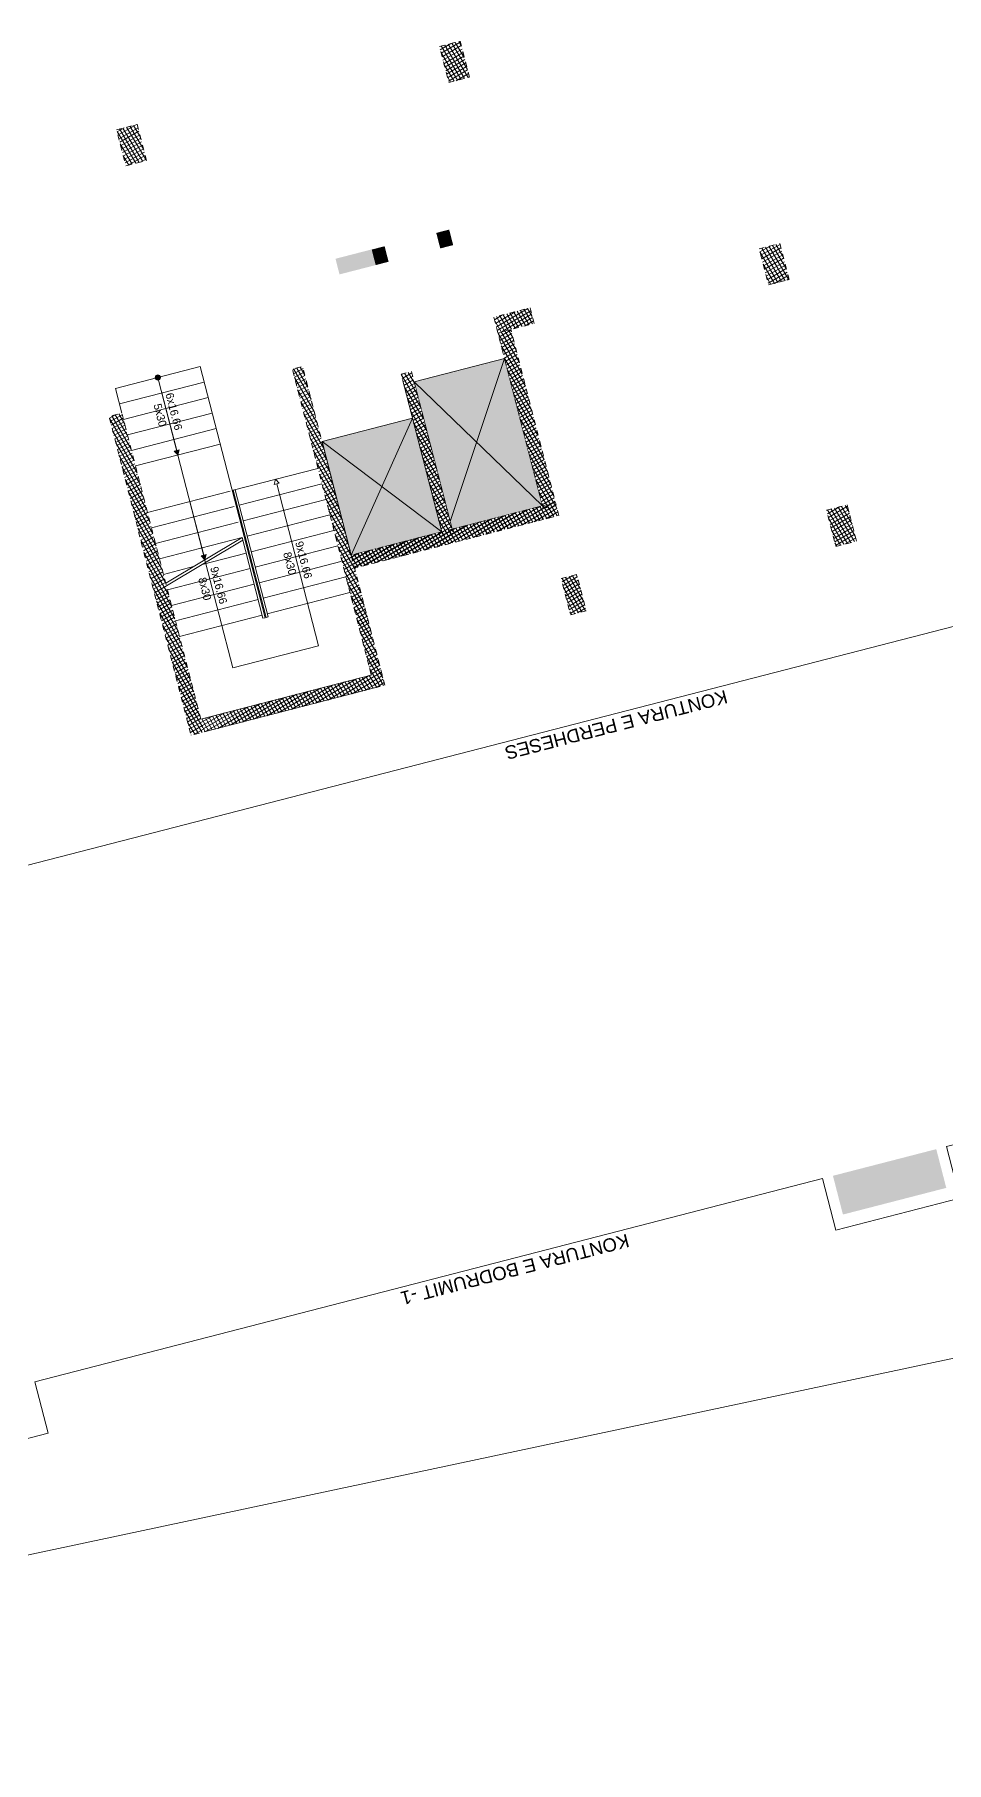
# Model space of a CAD drawing. Header units: metres. Extents: x 7515465 to 7515638, y 4752831 to 4752943.
# Drawn here: x 7515520.74 to 7515537.83, y 4752842.24 to 4752874.63 of the extents above; entities that cross this region are included whole.
import ezdxf

# ---------------------------------------------------------------- set-up
doc = ezdxf.new("R2010")
doc.units = ezdxf.units.M
doc.set_wipeout_variables(frame=1)
for name, pattern in [('Dashed Long', [529.166650772095, 317.4999952316285, -211.6666555404665]), ('Dashed Small', [141.11111111108, 70.55555555554, -70.55555555554]), ('Wipeout_Contour', [1000, 0, -1000])]:
    doc.linetypes.add(name, pattern=pattern)
for name, color, linetype, lineweight in [('0_Pen_No__10', 134, 'Continuous', 5), ('0_Pen_No__6', 5, 'Continuous', 5), ('0_Pen_No__7', 7, 'Continuous', 5), ('New_0_Pen_No__1', 7, 'Continuous', 5), ('New_2D Drafting - General_Pen_No__20', 1, 'Continuous', 5), ('New_Structural - Bearing_Pen_No__1', 7, 'Continuous', 5), ('New_Structural - Bearing_Pen_No__21', 7, 'Continuous', 5), ('New_Structural - Bearing_Pen_No__27', 7, 'Continuous', 5), ('New_Structural - Bearing_Pen_No__42', 8, 'Continuous', 5), ('New_Vija bodrumit_Pen_No__6', 5, 'Continuous', 5)]:
    doc.layers.add(name, color=color, linetype=linetype, lineweight=lineweight)
for name, color, linetype, lineweight, true_color in [('0_Pen_No__61', 7, 'Continuous', 5, 0x6a6a6a), ('0_Pen_No__82', 7, 'Continuous', 5, 0xaaaaaa), ('New_0_Pen_No__25', 7, 'Continuous', 5, 0x40a5ff), ('New_0_Pen_No__5', 7, 'Continuous', 5, 0x40a5ff), ('New_2D Drafting - General_Pen_No__58', 7, 'Continuous', 5, 0xdf0000), ('New_Drawing & Figure_Pen_No__82', 7, 'Continuous', 5, 0xaaaaaa), ('New_Structural - Bearing_Pen_No__180', 7, 'Continuous', 5, 0xd6cda7)]:
    doc.layers.add(name, color=color, linetype=linetype, lineweight=lineweight, true_color=true_color)
doc.layers.add('New_Structural - Bearing', color=7, linetype='Continuous')
doc.styles.add('GENERATED_STYLE_1', font='GOTHIC.TTF')
doc.styles.add('GENERATED_STYLE_3', font='arial.ttf')
doc.linetypes.add('Slash Double', pattern='A,0,[1,Perdhesa1.Shx,S=7.83950620227389,R=0,X=0,Y=0],-987.7777814865101,0', length=987.7777814865101)
pattern_1 = [(44.99999999999999, (-27108401.52130333, 59053074.94903519), (-45.96193909124158, 45.96193909124162), []), (135.0000000000002, (-27108401.52130333, 59053074.94903519), (45.96193909124145, 45.96193909124175), [])]

# ---------------------------------------------------------------- blocks, each defined once
blk = doc.blocks.new('Slab_3', base_point=(-175383.3593085408, 181590.5025359094))
at = {"layer": 'New_Structural - Bearing_Pen_No__1', "color": 7, "linetype": 'Continuous', "lineweight": 5, "flags": 128}
blk.add_lwpolyline([(-175383.3593085408, 181590.5025359094), (-193325.9730895013, 171674.3865763694), (-172147.0263479128, 133352.3597643673), (-167866.7152223065, 135717.9048283622), (-164744.4063095376, 130068.2751593441), (-169024.7174349353, 127702.7300954685), (-168879.6064338386, 127440.1604907215), (-150936.9926530905, 137356.2764501423)], close=True, dxfattribs=at)
blk = doc.blocks.new('Column_4', base_point=(-171788.3661625795, 149077.8781083971))
at = {"color": 254, "linetype": 'Wipeout_Contour', "lineweight": 0, "ltscale": 909818.1744844728}
blk.add_wipeout([(-171385.29428957403, 149072.1278743967), (-171578.77562545612, 149422.22068018463), (-172191.4380355887, 149083.62834239748), (-171997.9566997066, 148733.5355366021)], dxfattribs=at).dxf.layer = 'New_Structural - Bearing'
at = {"layer": 'New_Structural - Bearing_Pen_No__42', "linetype": 'Continuous', "lineweight": 5}
h = blk.add_hatch(dxfattribs=at)
h.set_pattern_fill('CONCRETE_BLOCK', color=8, style=0, pattern_type=2)
h.set_pattern_definition(pattern_1)
h.paths.add_polyline_path([(-171385.294289574, 149072.1278743967), (-171578.7756254561, 149422.2206801847), (-172191.4380355887, 149083.6283423975), (-171997.9566997066, 148733.5355366021)])
at = {"layer": 'New_Structural - Bearing_Pen_No__42', "color": 8, "linetype": 'Dashed Small', "lineweight": 5, "flags": 128}
blk.add_lwpolyline([(-171385.294289574, 149072.1278743967), (-171578.7756254561, 149422.2206801847), (-172191.4380355887, 149083.6283423975), (-171997.9566997066, 148733.5355366021)], close=True, dxfattribs=at)
blk = doc.blocks.new('Column_31', base_point=(-164117.4898003154, 151540.5752784461))
at = {"color": 254, "linetype": 'Wipeout_Contour', "lineweight": 0, "ltscale": 1116225.36669913}
blk.add_wipeout([(-161696.67009346184, 153021.27828090638), (-166878.0434623919, 150157.7545664832), (-166757.11775648218, 149938.9465937838), (-161356.93613823873, 152923.3960141167), (-161477.86184414846, 153142.2039868161)], dxfattribs=at).dxf.layer = 'New_Structural - Bearing'
at = {"layer": 'New_Structural - Bearing_Pen_No__42', "linetype": 'Continuous', "lineweight": 5}
h = blk.add_hatch(dxfattribs=at)
h.set_pattern_fill('CONCRETE_BLOCK', color=8, style=0, pattern_type=2)
h.set_pattern_definition(pattern_1)
h.paths.add_polyline_path([(-161696.6700934619, 153021.2782809064), (-166878.0434623919, 150157.7545664832), (-166757.1177564822, 149938.9465937838), (-161356.9361382388, 152923.3960141167), (-161477.8618441485, 153142.2039868161)])
at = {"layer": 'New_Structural - Bearing_Pen_No__42', "color": 8, "linetype": 'Dashed Small', "lineweight": 5, "flags": 128}
blk.add_lwpolyline([(-161696.6700934619, 153021.2782809064), (-166878.0434623919, 150157.7545664832), (-166757.1177564822, 149938.9465937838), (-161356.9361382388, 152923.3960141167), (-161477.8618441485, 153142.2039868161)], dxfattribs=at)
blk = doc.blocks.new('Column_32', base_point=(-167584.1079527065, 155880.2055911124))
at = {"color": 254, "linetype": 'Wipeout_Contour', "lineweight": 0, "ltscale": 915512.9042362247}
blk.add_wipeout([(-166179.12799630687, 156542.4225662053), (-166275.86866424605, 156717.4689691067), (-168989.0879091099, 155217.98861601207), (-168892.34724116698, 155042.9422131181)], dxfattribs=at).dxf.layer = 'New_Structural - Bearing'
at = {"layer": 'New_Structural - Bearing_Pen_No__42', "linetype": 'Continuous', "lineweight": 5}
h = blk.add_hatch(dxfattribs=at)
h.set_pattern_fill('CONCRETE_BLOCK', color=8, style=0, pattern_type=2)
h.set_pattern_definition(pattern_1)
h.paths.add_polyline_path([(-166179.1279963069, 156542.4225662053), (-166275.8686642461, 156717.4689691067), (-168989.0879091099, 155217.988616012), (-168892.347241167, 155042.9422131181)])
at = {"layer": 'New_Structural - Bearing_Pen_No__42', "color": 8, "linetype": 'Dashed Small', "lineweight": 5, "flags": 128}
blk.add_lwpolyline([(-166179.1279963069, 156542.4225662053), (-166275.8686642461, 156717.4689691067), (-168989.0879091099, 155217.988616012), (-168892.347241167, 155042.9422131181)], close=True, dxfattribs=at)
blk = doc.blocks.new('Column_33', base_point=(-168670.7080544718, 157536.2355076522))
at = {"color": 254, "linetype": 'Wipeout_Contour', "lineweight": 0, "ltscale": 923212.5489924811}
blk.add_wipeout([(-167122.35071240735, 158249.12718334052), (-167243.27654733506, 158467.93518696728), (-170219.0653965361, 156823.34383196387), (-170098.1395616084, 156604.5358283371)], dxfattribs=at).dxf.layer = 'New_Structural - Bearing'
at = {"layer": 'New_Structural - Bearing_Pen_No__42', "linetype": 'Continuous', "lineweight": 5}
h = blk.add_hatch(dxfattribs=at)
h.set_pattern_fill('CONCRETE_BLOCK', color=8, style=0, pattern_type=2)
h.set_pattern_definition(pattern_1)
h.paths.add_polyline_path([(-167122.3507124074, 158249.1271833405), (-167243.2765473351, 158467.9351869673), (-170219.0653965361, 156823.3438319638), (-170098.1395616084, 156604.5358283371)])
at = {"layer": 'New_Structural - Bearing_Pen_No__42', "color": 8, "linetype": 'Dashed Small', "lineweight": 5, "flags": 128}
blk.add_lwpolyline([(-167122.3507124074, 158249.1271833405), (-167243.2765473351, 158467.9351869673), (-170219.0653965361, 156823.3438319638), (-170098.1395616084, 156604.5358283371)], close=True, dxfattribs=at)
blk = doc.blocks.new('Column_34', base_point=(-166222.3183492161, 156775.6306481361))
at = {"color": 254, "linetype": 'Wipeout_Contour', "lineweight": 0, "ltscale": 913970.1028577602}
blk.add_wipeout([(-167068.2284433357, 158564.67679417133), (-167287.0364469513, 158443.75095924735), (-165376.4082550965, 154986.5845020935), (-165157.6002514809, 155107.51033701748)], dxfattribs=at).dxf.layer = 'New_Structural - Bearing'
at = {"layer": 'New_Structural - Bearing_Pen_No__42', "linetype": 'Continuous', "lineweight": 5}
h = blk.add_hatch(dxfattribs=at)
h.set_pattern_fill('CONCRETE_BLOCK', color=8, style=0, pattern_type=2)
h.set_pattern_definition(pattern_1)
h.paths.add_polyline_path([(-167068.2284433357, 158564.6767941713), (-167287.0364469513, 158443.7509592474), (-165376.4082550965, 154986.5845020935), (-165157.6002514809, 155107.5103370175)])
at = {"layer": 'New_Structural - Bearing_Pen_No__42', "color": 8, "linetype": 'Dashed Small', "lineweight": 5, "flags": 128}
blk.add_lwpolyline([(-167068.2284433357, 158564.6767941713), (-167287.0364469513, 158443.7509592474), (-165376.4082550965, 154986.5845020935), (-165157.6002514809, 155107.5103370175)], close=True, dxfattribs=at)
blk = doc.blocks.new('Column_37', base_point=(-171788.3661625795, 149077.8781083971))
at = {"layer": 'New_Structural - Bearing_Pen_No__42', "linetype": 'Continuous', "lineweight": 5}
h = blk.add_hatch(dxfattribs=at)
h.set_pattern_fill('CONCRETE_BLOCK', color=8, style=0, pattern_type=2)
h.set_pattern_definition(pattern_1)
h.paths.add_polyline_path([(-171385.294289574, 149072.1278743967), (-171578.7756254561, 149422.2206801847), (-172191.4380355887, 149083.6283423975), (-171997.9566997066, 148733.5355366021)])
at = {"layer": 'New_Structural - Bearing_Pen_No__42', "color": 8, "linetype": 'Dashed Small', "lineweight": 5, "flags": 128}
blk.add_lwpolyline([(-171385.294289574, 149072.1278743967), (-171578.7756254561, 149422.2206801847), (-172191.4380355887, 149083.6283423975), (-171997.9566997066, 148733.5355366021)], close=True, dxfattribs=at)
blk = doc.blocks.new('Column_64', base_point=(-164117.4898003154, 151540.5752784461))
at = {"layer": 'New_Structural - Bearing_Pen_No__42', "linetype": 'Continuous', "lineweight": 5}
h = blk.add_hatch(dxfattribs=at)
h.set_pattern_fill('CONCRETE_BLOCK', color=8, style=0, pattern_type=2)
h.set_pattern_definition(pattern_1)
h.paths.add_polyline_path([(-161696.6700934619, 153021.2782809064), (-166878.0434623919, 150157.7545664832), (-166757.1177564822, 149938.9465937838), (-161356.9361382388, 152923.3960141167), (-161477.8618441485, 153142.2039868161)])
at = {"layer": 'New_Structural - Bearing_Pen_No__42', "color": 8, "linetype": 'Dashed Small', "lineweight": 5, "flags": 128}
blk.add_lwpolyline([(-161696.6700934619, 153021.2782809064), (-166878.0434623919, 150157.7545664832), (-166757.1177564822, 149938.9465937838), (-161356.9361382388, 152923.3960141167), (-161477.8618441485, 153142.2039868161)], dxfattribs=at)
blk = doc.blocks.new('Column_65', base_point=(-167584.1079527065, 155880.2055911124))
at = {"layer": 'New_Structural - Bearing_Pen_No__42', "linetype": 'Continuous', "lineweight": 5}
h = blk.add_hatch(dxfattribs=at)
h.set_pattern_fill('CONCRETE_BLOCK', color=8, style=0, pattern_type=2)
h.set_pattern_definition(pattern_1)
h.paths.add_polyline_path([(-166179.1279963069, 156542.4225662053), (-166275.8686642461, 156717.4689691067), (-168989.0879091099, 155217.988616012), (-168892.347241167, 155042.9422131181)])
at = {"layer": 'New_Structural - Bearing_Pen_No__42', "color": 8, "linetype": 'Dashed Small', "lineweight": 5, "flags": 128}
blk.add_lwpolyline([(-166179.1279963069, 156542.4225662053), (-166275.8686642461, 156717.4689691067), (-168989.0879091099, 155217.988616012), (-168892.347241167, 155042.9422131181)], close=True, dxfattribs=at)
blk = doc.blocks.new('Column_66', base_point=(-168670.7080544718, 157536.2355076522))
at = {"layer": 'New_Structural - Bearing_Pen_No__42', "linetype": 'Continuous', "lineweight": 5}
h = blk.add_hatch(dxfattribs=at)
h.set_pattern_fill('CONCRETE_BLOCK', color=8, style=0, pattern_type=2)
h.set_pattern_definition(pattern_1)
h.paths.add_polyline_path([(-167122.3507124074, 158249.1271833405), (-167243.2765473351, 158467.9351869673), (-170219.0653965361, 156823.3438319638), (-170098.1395616084, 156604.5358283371)])
at = {"layer": 'New_Structural - Bearing_Pen_No__42', "color": 8, "linetype": 'Dashed Small', "lineweight": 5, "flags": 128}
blk.add_lwpolyline([(-167122.3507124074, 158249.1271833405), (-167243.2765473351, 158467.9351869673), (-170219.0653965361, 156823.3438319638), (-170098.1395616084, 156604.5358283371)], close=True, dxfattribs=at)
blk = doc.blocks.new('Column_67', base_point=(-166222.3183387965, 156775.6306539848))
at = {"layer": 'New_Structural - Bearing_Pen_No__42', "linetype": 'Continuous', "lineweight": 5}
h = blk.add_hatch(dxfattribs=at)
h.set_pattern_fill('CONCRETE_BLOCK', color=8, style=0, pattern_type=2)
h.set_pattern_definition(pattern_1)
h.paths.add_polyline_path([(-167068.2284329161, 158564.6768000275), (-167287.0364365317, 158443.7509650961), (-165376.4082446769, 154986.5845079422), (-165157.6002410613, 155107.5103428662)])
at = {"layer": 'New_Structural - Bearing_Pen_No__42', "color": 8, "linetype": 'Dashed Small', "lineweight": 5, "flags": 128}
blk.add_lwpolyline([(-167068.2284329161, 158564.6768000275), (-167287.0364365317, 158443.7509650961), (-165376.4082446769, 154986.5845079422), (-165157.6002410613, 155107.5103428662)], close=True, dxfattribs=at)
blk = doc.blocks.new('Wall_17', base_point=(-168719.6720018461, 155138.2260744572))
at = {"layer": 'New_Structural - Bearing', "linetype": 'Continuous', "lineweight": 0, "true_color": 0x000000}
blk.add_hatch(color=18, dxfattribs=at).paths.add_polyline_path([(-166222.8878645338, 156518.2383295521), (-168719.7339687124, 155138.3381848708), (-168719.6719985865, 155138.2260524482), (-166222.8274436668, 156518.1290025339)])
at = {"layer": 'New_Structural - Bearing_Pen_No__27', "color": 7, "linetype": 'Continuous', "lineweight": 5, "flags": 128}
for points in [[(-168719.6720018461, 155138.2260744572), (-166222.8274580315, 156518.129004173)], [(-168719.7339625321, 155138.3381882831), (-168719.6720018461, 155138.2260744572)]]:
    blk.add_lwpolyline(points, dxfattribs=at)
blk = doc.blocks.new('Wall_26', base_point=(-161477.8619531281, 153142.2040832415))
at = {"layer": 'New_Structural - Bearing', "linetype": 'Continuous', "lineweight": 0, "true_color": 0x000000}
h = blk.add_hatch(dxfattribs=at)
h.set_pattern_fill('CONCRETE_BLOCK', color=18, style=0, pattern_type=2)
h.set_pattern_definition(pattern_1)
h.paths.add_polyline_path([(-161477.8619531281, 153142.2040832415), (-163074.0860490911, 156030.4753155112), (-163292.8940530755, 155909.5494812429), (-161696.6699571125, 153021.2782489806)])
at = {"layer": 'New_Structural - Bearing_Pen_No__27', "color": 7, "linetype": 'Continuous', "lineweight": 5, "flags": 128}
for points in [[(-163292.8940530755, 155909.5494812429), (-161696.6699571125, 153021.2782489806)], [(-161477.8619531281, 153142.2040832415), (-163074.0860490911, 156030.4753155112)]]:
    blk.add_lwpolyline(points, dxfattribs=at)
blk = doc.blocks.new('Column_82', base_point=(-165822.5471488535, 154625.7737174481))
at = {"layer": 'New_Structural - Bearing_Pen_No__42', "linetype": 'Continuous', "lineweight": 5}
h = blk.add_hatch(dxfattribs=at)
h.set_pattern_fill('CONCRETE_BLOCK', color=8, style=0, pattern_type=2)
h.set_pattern_definition(pattern_1)
h.paths.add_polyline_path([(-168571.0083257593, 153221.0721012652), (-168474.2675769366, 153046.0257083476), (-163292.8941671327, 155909.5494190827), (-163074.0860263333, 156030.4752054513), (-163170.8267751597, 156205.5215983689)])
at = {"layer": 'New_Structural - Bearing_Pen_No__42', "color": 8, "linetype": 'Dashed Small', "lineweight": 5, "flags": 128}
blk.add_lwpolyline([(-163074.0860263333, 156030.4752054513), (-163170.8267751597, 156205.5215983689), (-168571.0083257593, 153221.0721012652), (-168474.2675769366, 153046.0257083476), (-163292.8941671327, 155909.5494190827)], dxfattribs=at)
blk = doc.blocks.new('Line_7', base_point=(-163578.9632361829, 154814.610894084))
at = {"layer": '0_Pen_No__82', "color": 253, "linetype": 'Continuous', "lineweight": 5, "true_color": 0xaaaaaa}
for p, q in [((-163578.9632361829, 154814.610894084), (-166321.4130474217, 153298.9760666639)), ((-166397.2103280835, 153257.086148411), (-166345.5982142761, 153342.7376674637)), ((-166397.2103280835, 153257.086148411), (-166297.2278805673, 153255.214465864)), ((-166345.5982142761, 153342.7376674637), (-166297.2278805673, 153255.214465864))]:
    blk.add_line(p, q, dxfattribs=at)
blk = doc.blocks.new('Line_8', base_point=(-167694.8196271546, 150643.3129936382))
at = {"linetype": 'Continuous', "lineweight": 0, "true_color": 0x000000}
blk.add_hatch(color=18, dxfattribs=at).paths.add_polyline_path([(-167744.8196271546, 150643.3129936382), (-167741.013603203, 150624.1788219586), (-167730.1749665402, 150607.9576542452), (-167713.9537988231, 150597.1190175787), (-167694.8196271509, 150593.3129936308), (-167675.685455475, 150597.1190175787), (-167659.4642877579, 150607.9576542452), (-167648.6256510951, 150624.1788219586), (-167644.8196271472, 150643.3129936382), (-167648.6256510951, 150662.4471653104), (-167659.4642877579, 150678.6683330312), (-167675.685455475, 150689.5069696903), (-167694.8196271509, 150693.3129936382), (-167713.9537988231, 150689.5069696903), (-167730.1749665402, 150678.6683330312), (-167741.013603203, 150662.4471653104)])
at = {"layer": '0_Pen_No__7', "color": 7, "linetype": 'Continuous', "lineweight": 5}
blk.add_line((-167651.0580263585, 150667.4981604889), (-164561.6552644633, 152374.879058674), dxfattribs=at)
blk.add_circle((-167694.8196271546, 150643.3129936382), 50.00000000000001, dxfattribs=at)
blk = doc.blocks.new('Line_9', base_point=(-167432.2500223778, 150788.4239947647))
at = {"linetype": 'Continuous', "lineweight": 0, "true_color": 0x000000}
blk.add_hatch(color=18, dxfattribs=at).paths.add_polyline_path([(-166381.9716032594, 151368.8679992184), (-166481.9540507719, 151370.7396817729), (-166433.5837170631, 151283.2164801732)])
at = {"layer": '0_Pen_No__7', "color": 7, "linetype": 'Continuous', "lineweight": 5}
for p, q in [((-167432.2500223778, 150788.4239947647), (-166457.7688839175, 151326.978080973)), ((-166433.5837170631, 151283.2164801732), (-166481.9540507719, 151370.7396817729)), ((-166381.9716032594, 151368.8679992184), (-166481.9540507719, 151370.7396817729)), ((-166381.9716032594, 151368.8679992184), (-166433.5837170631, 151283.2164801732))]:
    blk.add_line(p, q, dxfattribs=at)
blk = doc.blocks.new('Line_10', base_point=(-165594.2627889141, 151804.2010025978))
at = {"linetype": 'Continuous', "lineweight": 0, "true_color": 0x000000}
blk.add_hatch(color=18, dxfattribs=at).paths.add_polyline_path([(-164605.63541352, 152350.5731095374), (-164705.6178610362, 152352.4447920918), (-164657.2475273274, 152264.9215904921)])
at = {"layer": '0_Pen_No__7', "color": 7, "linetype": 'Continuous', "lineweight": 5}
for p, q in [((-165594.2627889141, 151804.2010025978), (-164681.4326941818, 152308.683191292)), ((-164657.2475273274, 152264.9215904921), (-164705.6178610362, 152352.4447920918)), ((-164605.63541352, 152350.5731095374), (-164705.6178610362, 152352.4447920918)), ((-164605.63541352, 152350.5731095374), (-164657.2475273274, 152264.9215904921))]:
    blk.add_line(p, q, dxfattribs=at)
blk = doc.blocks.new('Column_99', base_point=(-168206.259523619, 163745.6195323616))
at = {"color": 254, "linetype": 'Wipeout_Contour', "lineweight": 0, "ltscale": 938987.4497287682}
blk.add_wipeout([(-167803.18765061343, 163739.86929836124), (-167996.66898649553, 164089.9621041566), (-168609.3313966244, 163751.369766362), (-168415.8500607423, 163401.2769605741)], dxfattribs=at).dxf.layer = 'New_Structural - Bearing'
at = {"layer": 'New_Structural - Bearing_Pen_No__42', "linetype": 'Continuous', "lineweight": 5}
h = blk.add_hatch(dxfattribs=at)
h.set_pattern_fill('CONCRETE_BLOCK', color=8, style=0, pattern_type=2)
h.set_pattern_definition(pattern_1)
h.paths.add_polyline_path([(-167803.1876506135, 163739.8692983612), (-167996.6689864956, 164089.9621041566), (-168609.3313966244, 163751.369766362), (-168415.8500607423, 163401.2769605741)])
at = {"layer": 'New_Structural - Bearing_Pen_No__42', "color": 8, "linetype": 'Dashed Small', "lineweight": 5, "flags": 128}
blk.add_lwpolyline([(-167803.1876506135, 163739.8692983612), (-167996.6689864956, 164089.9621041566), (-168609.3313966244, 163751.369766362), (-168415.8500607423, 163401.2769605741)], close=True, dxfattribs=at)
blk = doc.blocks.new('Column_103', base_point=(-165698.1987905875, 159207.4349009916))
at = {"color": 254, "linetype": 'Wipeout_Contour', "lineweight": 0, "ltscale": 919156.2592358708}
blk.add_wipeout([(-165319.31208456683, 159245.446267724), (-165464.42308647934, 159508.01587206122), (-166077.0854966082, 159169.42353426662), (-165931.97449469942, 158906.8539299294)], dxfattribs=at).dxf.layer = 'New_Structural - Bearing'
at = {"layer": 'New_Structural - Bearing_Pen_No__42', "linetype": 'Continuous', "lineweight": 5}
h = blk.add_hatch(dxfattribs=at)
h.set_pattern_fill('CONCRETE_BLOCK', color=8, style=0, pattern_type=2)
h.set_pattern_definition(pattern_1)
h.paths.add_polyline_path([(-165319.3120845668, 159245.446267724), (-165464.4230864793, 159508.0158720613), (-166077.0854966082, 159169.4235342667), (-165931.9744946994, 158906.8539299294)])
at = {"layer": 'New_Structural - Bearing_Pen_No__42', "color": 8, "linetype": 'Dashed Small', "lineweight": 5, "flags": 128}
blk.add_lwpolyline([(-165319.3120845668, 159245.446267724), (-165464.4230864793, 159508.0158720613), (-166077.0854966082, 159169.4235342667), (-165931.9744946994, 158906.8539299294)], close=True, dxfattribs=at)
blk = doc.blocks.new('Column_105', base_point=(-172634.9421795867, 161298.075861007))
at = {"color": 254, "linetype": 'Wipeout_Contour', "lineweight": 0, "ltscale": 945050.3252941945}
blk.add_wipeout([(-172231.87030658123, 161292.32562700656), (-172425.35164246333, 161642.41843280193), (-173038.0140525959, 161303.82609500733), (-172844.53271671382, 160953.7332892194)], dxfattribs=at).dxf.layer = 'New_Structural - Bearing'
at = {"layer": 'New_Structural - Bearing_Pen_No__42', "linetype": 'Continuous', "lineweight": 5}
h = blk.add_hatch(dxfattribs=at)
h.set_pattern_fill('CONCRETE_BLOCK', color=8, style=0, pattern_type=2)
h.set_pattern_definition(pattern_1)
h.paths.add_polyline_path([(-172231.8703065813, 161292.3256270066), (-172425.3516424634, 161642.418432802), (-173038.0140525959, 161303.8260950074), (-172844.5327167138, 160953.7332892194)])
at = {"layer": 'New_Structural - Bearing_Pen_No__42', "color": 8, "linetype": 'Dashed Small', "lineweight": 5, "flags": 128}
blk.add_lwpolyline([(-172231.8703065813, 161292.3256270066), (-172425.3516424634, 161642.418432802), (-173038.0140525959, 161303.8260950074), (-172844.5327167138, 160953.7332892194)], close=True, dxfattribs=at)
blk = doc.blocks.new('Column_108', base_point=(-174811.5119045377, 154548.0779985711))
at = {"color": 254, "linetype": 'Wipeout_Contour', "lineweight": 0, "ltscale": 933331.9796716837}
blk.add_wipeout([(-174408.44003153223, 154542.3277645707), (-174601.92136741432, 154892.42057035863), (-175214.5837775432, 154553.82823256403), (-175021.1024416611, 154203.7354267761)], dxfattribs=at).dxf.layer = 'New_Structural - Bearing'
at = {"layer": 'New_Structural - Bearing_Pen_No__42', "linetype": 'Continuous', "lineweight": 5}
h = blk.add_hatch(dxfattribs=at)
h.set_pattern_fill('CONCRETE_BLOCK', color=8, style=0, pattern_type=2)
h.set_pattern_definition(pattern_1)
h.paths.add_polyline_path([(-174408.4400315322, 154542.3277645707), (-174601.9213674143, 154892.4205703586), (-175214.5837775432, 154553.828232564), (-175021.1024416611, 154203.7354267761)])
at = {"layer": 'New_Structural - Bearing_Pen_No__42', "color": 8, "linetype": 'Dashed Small', "lineweight": 5, "flags": 128}
blk.add_lwpolyline([(-174408.4400315322, 154542.3277645707), (-174601.9213674143, 154892.4205703586), (-175214.5837775432, 154553.828232564), (-175021.1024416611, 154203.7354267761)], close=True, dxfattribs=at)
blk = doc.blocks.new('Column_109', base_point=(-170398.7205330469, 156838.3115333021))
at = {"color": 254, "linetype": 'Wipeout_Contour', "lineweight": 0, "ltscale": 926360.7296616315}
blk.add_wipeout([(-170360.70916632193, 156459.4248272777), (-170098.139561981, 156604.53582919392), (-170436.7318997756, 157217.19823931906), (-170699.3015041128, 157072.08723741028)], dxfattribs=at).dxf.layer = 'New_Structural - Bearing'
at = {"layer": 'New_Structural - Bearing_Pen_No__42', "linetype": 'Continuous', "lineweight": 5}
h = blk.add_hatch(dxfattribs=at)
h.set_pattern_fill('CONCRETE_BLOCK', color=8, style=0, pattern_type=2)
h.set_pattern_definition(pattern_1)
h.paths.add_polyline_path([(-170360.7091663219, 156459.4248272777), (-170098.139561981, 156604.5358291939), (-170436.7318997756, 157217.198239319), (-170699.3015041128, 157072.0872374102)])
at = {"layer": 'New_Structural - Bearing_Pen_No__42', "color": 8, "linetype": 'Dashed Small', "lineweight": 5, "flags": 128}
blk.add_lwpolyline([(-170360.7091663219, 156459.4248272777), (-170098.139561981, 156604.5358291939), (-170436.7318997756, 157217.198239319), (-170699.3015041128, 157072.0872374102)], close=True, dxfattribs=at)
blk = doc.blocks.new('Column_116', base_point=(-168206.259523619, 163745.6195323616))
at = {"layer": 'New_Structural - Bearing_Pen_No__42', "linetype": 'Continuous', "lineweight": 5}
h = blk.add_hatch(dxfattribs=at)
h.set_pattern_fill('CONCRETE_BLOCK', color=8, style=0, pattern_type=2)
h.set_pattern_definition(pattern_1)
h.paths.add_polyline_path([(-167803.1876506135, 163739.8692983612), (-167996.6689864956, 164089.9621041566), (-168609.3313966244, 163751.369766362), (-168415.8500607423, 163401.2769605741)])
at = {"layer": 'New_Structural - Bearing_Pen_No__42', "color": 8, "linetype": 'Dashed Small', "lineweight": 5, "flags": 128}
blk.add_lwpolyline([(-167803.1876506135, 163739.8692983612), (-167996.6689864956, 164089.9621041566), (-168609.3313966244, 163751.369766362), (-168415.8500607423, 163401.2769605741)], close=True, dxfattribs=at)
blk = doc.blocks.new('Column_120', base_point=(-165698.1987905875, 159207.4349009916))
at = {"layer": 'New_Structural - Bearing_Pen_No__42', "linetype": 'Continuous', "lineweight": 5}
h = blk.add_hatch(dxfattribs=at)
h.set_pattern_fill('CONCRETE_BLOCK', color=8, style=0, pattern_type=2)
h.set_pattern_definition(pattern_1)
h.paths.add_polyline_path([(-165319.3120845668, 159245.446267724), (-165464.4230864793, 159508.0158720613), (-166077.0854966082, 159169.4235342667), (-165931.9744946994, 158906.8539299294)])
at = {"layer": 'New_Structural - Bearing_Pen_No__42', "color": 8, "linetype": 'Dashed Small', "lineweight": 5, "flags": 128}
blk.add_lwpolyline([(-165319.3120845668, 159245.446267724), (-165464.4230864793, 159508.0158720613), (-166077.0854966082, 159169.4235342667), (-165931.9744946994, 158906.8539299294)], close=True, dxfattribs=at)
blk = doc.blocks.new('Column_122', base_point=(-172634.9421795867, 161298.075861007))
at = {"layer": 'New_Structural - Bearing_Pen_No__42', "linetype": 'Continuous', "lineweight": 5}
h = blk.add_hatch(dxfattribs=at)
h.set_pattern_fill('CONCRETE_BLOCK', color=8, style=0, pattern_type=2)
h.set_pattern_definition(pattern_1)
h.paths.add_polyline_path([(-172231.8703065813, 161292.3256270066), (-172425.3516424634, 161642.418432802), (-173038.0140525959, 161303.8260950074), (-172844.5327167138, 160953.7332892194)])
at = {"layer": 'New_Structural - Bearing_Pen_No__42', "color": 8, "linetype": 'Dashed Small', "lineweight": 5, "flags": 128}
blk.add_lwpolyline([(-172231.8703065813, 161292.3256270066), (-172425.3516424634, 161642.418432802), (-173038.0140525959, 161303.8260950074), (-172844.5327167138, 160953.7332892194)], close=True, dxfattribs=at)
blk = doc.blocks.new('Column_125', base_point=(-174811.5119045377, 154548.0779985711))
at = {"layer": 'New_Structural - Bearing_Pen_No__42', "linetype": 'Continuous', "lineweight": 5}
h = blk.add_hatch(dxfattribs=at)
h.set_pattern_fill('CONCRETE_BLOCK', color=8, style=0, pattern_type=2)
h.set_pattern_definition(pattern_1)
h.paths.add_polyline_path([(-174408.4400315322, 154542.3277645707), (-174601.9213674143, 154892.4205703586), (-175214.5837775432, 154553.828232564), (-175021.1024416611, 154203.7354267761)])
at = {"layer": 'New_Structural - Bearing_Pen_No__42', "color": 8, "linetype": 'Dashed Small', "lineweight": 5, "flags": 128}
blk.add_lwpolyline([(-174408.4400315322, 154542.3277645707), (-174601.9213674143, 154892.4205703586), (-175214.5837775432, 154553.828232564), (-175021.1024416611, 154203.7354267761)], close=True, dxfattribs=at)
blk = doc.blocks.new('Column_126', base_point=(-170398.7205330469, 156838.3115333021))
at = {"layer": 'New_Structural - Bearing_Pen_No__42', "linetype": 'Continuous', "lineweight": 5}
h = blk.add_hatch(dxfattribs=at)
h.set_pattern_fill('CONCRETE_BLOCK', color=8, style=0, pattern_type=2)
h.set_pattern_definition(pattern_1)
h.paths.add_polyline_path([(-170360.7091663219, 156459.4248272777), (-170098.139561981, 156604.5358291939), (-170436.7318997756, 157217.198239319), (-170699.3015041128, 157072.0872374102)])
at = {"layer": 'New_Structural - Bearing_Pen_No__42', "color": 8, "linetype": 'Dashed Small', "lineweight": 5, "flags": 128}
blk.add_lwpolyline([(-170360.7091663219, 156459.4248272777), (-170098.139561981, 156604.5358291939), (-170436.7318997756, 157217.198239319), (-170699.3015041128, 157072.0872374102)], close=True, dxfattribs=at)

msp = doc.modelspace()

# ---------------------------------------------------------------- hatches: boundary and pattern name
at = {"layer": 'New_2D Drafting - General_Pen_No__20', "linetype": 'Continuous', "lineweight": 5}
for points in [[(7515528.51097138, 4752870.975266861), (7515528.585898724, 4752870.68477824), (7515528.343824875, 4752870.622338787), (7515528.268897531, 4752870.912827408)], [(7515527.058528282, 4752870.600630138), (7515527.133455626, 4752870.310141519), (7515527.375529476, 4752870.372580972), (7515527.300602132, 4752870.663069593)], [(7515527.058528282, 4752870.600630138), (7515526.380721502, 4752870.425799668), (7515526.455648846, 4752870.135311048), (7515527.133455626, 4752870.310141519)], [(7515535.703651859, 4752853.239887029), (7515537.640242658, 4752853.739402659), (7515537.827561019, 4752853.013181109), (7515535.890970221, 4752852.513665481)]]:
    msp.add_hatch(color=1, dxfattribs=at).paths.add_polyline_path(points)
at = {"layer": 'New_2D Drafting - General_Pen_No__58', "linetype": 'Continuous', "lineweight": 5, "true_color": 0xdf0000}
msp.add_hatch(color=12, dxfattribs=at).paths.add_polyline_path([(7515527.057832563, 4752870.603327399), (7515527.132759907, 4752870.31283878), (7515526.454953128, 4752870.13800831), (7515526.380025784, 4752870.428496929)])
at = {"layer": 'New_Structural - Bearing_Pen_No__180', "linetype": 'Continuous', "lineweight": 0, "true_color": 0x4a473a}
for points in [[(7515527.853336355, 4752868.120575596), (7515528.565146606, 4752865.360931883), (7515530.259665972, 4752865.798008688), (7515529.54785572, 4752868.557652401)], [(7515527.822025428, 4752867.44123151), (7515528.37148764, 4752865.31098035), (7515526.676972644, 4752864.8739089), (7515526.127510431, 4752867.004160063)]]:
    msp.add_hatch(color=49, dxfattribs=at).paths.add_polyline_path(points)

# ---------------------------------------------------------------- linework, layer by layer
at = {"layer": '0_Pen_No__6', "color": 5, "linetype": 'ByBlock', "lineweight": 5, "flags": 128}
msp.add_lwpolyline([(7515589.172, 4752880.059999997), (7515584.733, 4752896.469999999), (7515581.943, 4752906.66), (7515558.482999996, 4752901.32), (7515533.671999995, 4752895.140999999), (7515510.411999989, 4752888.490999999), (7515494.316999989, 4752883.743999997), (7515496.97399999, 4752872.416999998), (7515499.809999989, 4752860.350999996), (7515498.18599999, 4752860.073999995), (7515500.361999989, 4752851.694999993), (7515502.76499999, 4752842.243999993), (7515508.138999991, 4752843.410999993), (7515516.508999991, 4752845.260999992), (7515540.969999995, 4752850.460999994), (7515547.499999995, 4752851.810999995), (7515549.879999997, 4752852.340999993), (7515565.830999998, 4752855.619999995), (7515588.001000002, 4752859.779999996)], close=True, dxfattribs=at)
at = {"layer": '0_Pen_No__7', "color": 7, "linetype": 'Continuous', "lineweight": 5}
msp.add_line((7515522.256443568, 4752867.998816388), (7515523.844540864, 4752868.408443151), dxfattribs=at)
at = {"layer": 'New_Structural - Bearing_Pen_No__1', "color": 7, "linetype": 'Continuous', "lineweight": 5, "flags": 128}
for points in [[(7515527.853336355, 4752868.120575596), (7515528.565146606, 4752865.360931883), (7515530.259665972, 4752865.798008688), (7515529.54785572, 4752868.557652401)], [(7515527.822025428, 4752867.44123151), (7515528.37148764, 4752865.31098035), (7515526.676972644, 4752864.8739089), (7515526.127510431, 4752867.004160063)]]:
    msp.add_lwpolyline(points, close=True, dxfattribs=at)
at = {"layer": 'New_Vija bodrumit_Pen_No__6', "color": 5, "linetype": 'Dashed Small', "lineweight": 5}
msp.add_line((7515520.743218331, 4752849.381100858), (7515520.992976157, 4752848.412805412), dxfattribs=at)

# ---------------------------------------------------------------- block references
at = {"layer": 'New_Structural - Bearing', "color": 7, "linetype": 'Continuous', "lineweight": 5, "xscale": 0.0009999874726117901, "yscale": 0.0009999874726117901, "zscale": 0.0009999874726117901, "rotation": 255.5358130294076}
msp.add_blockref('Slab_3', (7515554.936782247, 4752867.918648332), dxfattribs=at)

# ---------------------------------------------------------------- texts
at = {"layer": 'New_0_Pen_No__1', "color": 7, "linetype": 'Continuous', "lineweight": 5, "insert": (7515531.673358738, 4752861.571485829), "char_height": 0.2499968681529475, "attachment_point": 2, "rotation": 194.46336649197931, "style": 'GENERATED_STYLE_3'}
msp.add_mtext('\\A1;{\\pqc;\\fArial|b0|i0|c0|p0;\\W1.000000;KONTURA E \\fArial|b0|i0|c0|p0;\\W1.000000;PERDHESES}', dxfattribs=at)
at = {"layer": 'New_0_Pen_No__5', "color": 161, "linetype": 'Continuous', "lineweight": 5, "true_color": 0x40a5ff, "insert": (7515529.774538852, 4752851.363859883), "char_height": 0.2499968681529475, "attachment_point": 2, "rotation": 194.46336649197931, "style": 'GENERATED_STYLE_3'}
msp.add_mtext('\\A1;{\\pqc;\\fArial|b0|i0|c0|p0;\\W1.000000;KONTURA E BODRUMIT -\\fArial|b0|i0|c0|p0;\\W1.000000;1}', dxfattribs=at)

# ---------------------------------------------------------------- next in the draw order: block references
at = {"layer": 'New_Structural - Bearing', "color": 8, "lineweight": 5, "xscale": 0.0009999874726117901, "yscale": 0.0009999874726117901, "zscale": 0.0009999874726117901, "rotation": 255.5358130294076}
for name, p in [('Column_4', (7515522.557146415, 4752872.558378706)), ('Column_32', (7515528.093679852, 4752866.788401095)), ('Column_31', (7515523.025788266, 4752864.515619842))]:
    msp.add_blockref(name, p, dxfattribs=at)

# ---------------------------------------------------------------- next in the draw order: linework, layer by layer
at = {"layer": '0_Pen_No__7', "color": 7, "linetype": 'Continuous', "lineweight": 5}
for p, q in [((7515523.844540864, 4752868.408443151), (7515524.665801602, 4752865.224466722)), ((7515522.331370911, 4752867.708327767), (7515523.919468209, 4752868.117954532)), ((7515522.406298256, 4752867.417839149), (7515523.994395553, 4752867.82746591)), ((7515522.481225599, 4752867.127350528), (7515524.069322897, 4752867.536977291)), ((7515522.556152945, 4752866.836861908), (7515524.144250241, 4752867.246488672)), ((7515522.631080289, 4752866.546373289), (7515524.219177585, 4752866.956000052)), ((7515522.855862322, 4752865.674907431), (7515524.405227804, 4752866.07454388)), ((7515522.930789666, 4752865.384418812), (7515524.480155147, 4752865.784055263)), ((7515523.00571701, 4752865.093930192), (7515524.555082491, 4752865.493566642)), ((7515523.080644354, 4752864.803441571), (7515524.630009836, 4752865.203078022)), ((7515524.630009836, 4752865.203078022), (7515523.198424973, 4752864.347581277)), ((7515524.642560093, 4752865.154421465), (7515523.21097523, 4752864.29892472)), ((7515523.883189831, 4752864.700631542), (7515524.70493718, 4752864.912589403)), ((7515523.155571698, 4752864.512952952), (7515523.71785445, 4752864.657985667)), ((7515523.230499043, 4752864.222464332), (7515524.779864524, 4752864.622100784)), ((7515523.305426388, 4752863.931975713), (7515524.854791868, 4752864.331612162)), ((7515523.380353732, 4752863.641487092), (7515524.929719213, 4752864.041123543)), ((7515523.455281076, 4752863.350998472), (7515525.004646557, 4752863.750634924))]:
    msp.add_line(p, q, dxfattribs=at)
at = {"layer": '0_Pen_No__82', "color": 253, "linetype": 'Continuous', "lineweight": 5, "true_color": 0xaaaaaa}
for p, q in [((7515524.463325526, 4752866.089529349), (7515526.051237137, 4752866.499108218)), ((7515524.463325526, 4752866.089529349), (7515525.07855446, 4752863.704325316)), ((7515524.502057342, 4752866.099519661), (7515525.117286276, 4752863.71431563)), ((7515524.576984687, 4752865.809031041), (7515526.126164481, 4752866.208619598)), ((7515524.65191203, 4752865.518542422), (7515526.201091827, 4752865.918130979)), ((7515524.726839375, 4752865.228053803), (7515526.276019171, 4752865.627642358)), ((7515524.630009836, 4752865.203078022), (7515525.020456737, 4752863.689339848)), ((7515524.665801602, 4752865.224466722), (7515525.059188552, 4752863.699330162)), ((7515524.80176672, 4752864.937565183), (7515526.350946516, 4752865.337153738)), ((7515524.876694064, 4752864.647076564), (7515526.425873859, 4752865.046665121)), ((7515523.944577748, 4752864.737316173), (7515524.454131133, 4752862.761809627)), ((7515525.059188552, 4752863.699330162), (7515525.020456735, 4752863.689339848)), ((7515525.07855446, 4752863.704325316), (7515525.117286276, 4752863.71431563)), ((7515524.454131133, 4752862.761809627), (7515526.061501495, 4752863.176407598))]:
    msp.add_line(p, q, dxfattribs=at)
at = {"layer": 'New_Structural - Bearing_Pen_No__21', "color": 7, "linetype": 'Continuous', "lineweight": 5}
for p, q in [((7515522.256443568, 4752867.998816388), (7515522.376327907, 4752867.534032313)), ((7515526.12751134, 4752867.004156072), (7515527.822025315, 4752867.441231482))]:
    msp.add_line(p, q, dxfattribs=at)

# ---------------------------------------------------------------- next in the draw order: block references
at = {"color": 7, "linetype": 'Continuous', "lineweight": 5, "xscale": 0.0009999874726117901, "yscale": 0.0009999874726117901, "zscale": 0.0009999874726117901, "rotation": 255.5358130294076}
for name, p in [('Line_8', (7515523.050492216, 4752868.203629769)), ('Line_9', (7515523.12541956, 4752867.91314115)), ('Line_10', (7515523.64991097, 4752865.879720811))]:
    msp.add_blockref(name, p, dxfattribs=at)
at = {"layer": 'New_Structural - Bearing', "color": 8, "lineweight": 5, "xscale": 0.0009999874726117901, "yscale": 0.0009999874726117901, "zscale": 0.0009999874726117901, "rotation": 255.5358130294076}
for name, p in [('Column_37', (7515522.557146415, 4752872.558378706)), ('Column_33', (7515529.96860201, 4752867.426917715)), ('Column_64', (7515523.025788266, 4752864.515619842))]:
    msp.add_blockref(name, p, dxfattribs=at)
at = {"layer": 'New_Structural - Bearing', "color": 7, "lineweight": 5, "xscale": 0.0009999874726117901, "yscale": 0.0009999874726117901, "zscale": 0.0009999874726117901, "rotation": 255.5358130294076}
msp.add_blockref('Wall_26', (7515523.917328058, 4752861.559648268), dxfattribs=at)

# ---------------------------------------------------------------- next in the draw order: texts
at = {"layer": '0_Pen_No__61', "color": 251, "linetype": 'Continuous', "lineweight": 5, "true_color": 0x6a6a6a, "char_height": 0.1499981208917685, "attachment_point": 5, "rotation": 284.4633672324501, "line_spacing_factor": 1.070067883304219, "style": 'GENERATED_STYLE_1'}
for s, insert in [('\\A1;{\\pqc;\\fCentury Gothic|b0|i0|c0|p0;\\W1.000000;6\\fCentury Gothic|b0|i0|c0|p0;\\W1.000000;x16.66\\P\\pqc;\\fCentury Gothic|b0|i0|c0|p0;\\W1.000000;5\\fCentury Gothic|b0|i0|c0|p0;\\W1.000000;x30}', (7515523.222484192, 4752867.532207012)), ('\\A1;{\\pqc;\\fCentury Gothic|b0|i0|c0|p0;\\W1.000000;9x16.\\fCentury Gothic|b0|i0|c0|p0;\\W1.000000;66\\P\\pqc;\\fCentury Gothic|b0|i0|c0|p0;\\W1.000000;8x30}', (7515525.654188627, 4752864.750916652)), ('\\A1;{\\pqc;\\fCentury Gothic|b0|i0|c0|p0;\\W1.000000;9x16.66\\P\\pqc;\\fCentury Gothic|b0|i0|c0|p0;\\W1.000000;8\\fCentury Gothic|b0|i0|c0|p0;\\W1.000000;x30}', (7515524.062564865, 4752864.275270106))]:
    msp.add_mtext(s, dxfattribs=dict(at, insert=insert))

# ---------------------------------------------------------------- next in the draw order: linework, layer by layer
at = {"layer": 'New_Structural - Bearing_Pen_No__21', "color": 7, "linetype": 'Continuous', "lineweight": 5}
msp.add_line((7515527.853336355, 4752868.120575596), (7515529.547850328, 4752868.557651002), dxfattribs=at)

# ---------------------------------------------------------------- next in the draw order: block references
at = {"layer": 'New_Structural - Bearing', "color": 8, "lineweight": 5, "xscale": 0.0009999874726117901, "yscale": 0.0009999874726117901, "zscale": 0.0009999874726117901, "rotation": 255.5358130294076}
msp.add_blockref('Column_34', (7515528.620576134, 4752865.246139538), dxfattribs=at)

# ---------------------------------------------------------------- next in the draw order: linework, layer by layer
at = {"layer": '0_Pen_No__10', "color": 134, "linetype": 'Slash Double', "lineweight": 5, "flags": 128}
msp.add_lwpolyline([(7515589.171909439, 4752880.060333228), (7515584.732965048, 4752896.470127653), (7515581.943, 4752906.66), (7515558.483293893, 4752901.320066897), (7515533.672604711, 4752895.141144302), (7515510.412896097, 4752888.491227612), (7515494.318097726, 4752883.744287077), (7515496.975064441, 4752872.417428976), (7515499.811028912, 4752860.351580132), (7515498.187049257, 4752860.074583601), (7515500.363021996, 4752851.695688568), (7515502.765991893, 4752842.244806966), (7515508.139924572, 4752843.411792345), (7515516.509819716, 4752845.261769168), (7515540.970513284, 4752850.461704027), (7515547.500431481, 4752851.811687116), (7515549.880401666, 4752852.341680475), (7515565.831201841, 4752855.620639399), (7515588.000924109, 4752859.780587284)], close=True, dxfattribs=at)
at = {"layer": '0_Pen_No__6', "color": 5, "linetype": 'ByBlock', "lineweight": 5, "flags": 128}
msp.add_lwpolyline([(7515589.171909439, 4752880.060333228), (7515584.732965048, 4752896.470127653), (7515581.943, 4752906.66), (7515558.483293893, 4752901.320066897), (7515533.672604711, 4752895.141144304), (7515510.412896096, 4752888.491227612), (7515494.318097726, 4752883.744287077), (7515496.975064442, 4752872.417428976), (7515499.811028913, 4752860.351580132), (7515498.187049257, 4752860.074583601), (7515500.363021996, 4752851.695688568), (7515502.765991894, 4752842.244806966), (7515508.139924572, 4752843.411792345), (7515516.509819717, 4752845.26176917), (7515540.970513284, 4752850.461704027), (7515547.500431481, 4752851.811687116), (7515549.880401666, 4752852.341680476), (7515565.831201841, 4752855.620639399), (7515588.000924109, 4752859.780587286)], close=True, dxfattribs=at)
at = {"layer": '0_Pen_No__82', "color": 253, "linetype": 'Continuous', "lineweight": 5, "true_color": 0xaaaaaa}
for p, q in [((7515524.951621407, 4752864.356587945), (7515526.481435891, 4752864.751181498)), ((7515525.026548753, 4752864.066099323), (7515526.575728548, 4752864.465687878)), ((7515525.101476097, 4752863.775610706), (7515526.650655892, 4752864.175199261))]:
    msp.add_line(p, q, dxfattribs=at)
at = {"layer": 'New_0_Pen_No__1', "color": 7, "linetype": 'Continuous', "lineweight": 5}
msp.add_lwpolyline([(7515500.878995588, 4752875.146339536), (7515549.816645244, 4752887.769099524), (7515554.936782441, 4752867.918648383), (7515505.999132786, 4752855.295888396)], close=True, dxfattribs=at)
at = {"layer": 'New_0_Pen_No__25', "color": 161, "linetype": 'Dashed Long', "lineweight": 5, "true_color": 0x40a5ff}
msp.add_lwpolyline([(7515499.580368273, 4752880.181030169), (7515553.703237431, 4752894.141242644), (7515561.756546333, 4752862.919083726), (7515558.178994549, 4752861.996305909), (7515558.894670419, 4752859.2216754), (7515552.552035846, 4752857.585684419), (7515552.801793674, 4752856.617388966), (7515550.477884717, 4752856.017970212), (7515550.228126891, 4752856.986265656), (7515537.833901724, 4752853.789354276), (7515538.083659552, 4752852.821058823), (7515535.759750594, 4752852.221640069), (7515535.509992768, 4752853.189935513), (7515520.74322838, 4752849.381061904), (7515520.992986208, 4752848.412766451), (7515518.66907725, 4752847.813347697), (7515518.419319424, 4752848.781643143), (7515508.349350855, 4752846.184240177)], close=True, dxfattribs=at)
at = {"layer": 'New_Drawing & Figure_Pen_No__82', "color": 253, "linetype": 'Continuous', "lineweight": 5, "true_color": 0xaaaaaa}
for p, q in [((7515529.547850309, 4752868.557651073), (7515528.527682453, 4752865.506178018)), ((7515527.853336355, 4752868.120575596), (7515530.259665973, 4752865.798008686)), ((7515527.822025315, 4752867.441231482), (7515526.676972998, 4752864.873904763)), ((7515526.12751134, 4752867.004156072), (7515528.37148764, 4752865.31098035))]:
    msp.add_line(p, q, dxfattribs=at)

# ---------------------------------------------------------------- next in the draw order: block references
at = {"color": 253, "linetype": 'Continuous', "lineweight": 5, "true_color": 0xaaaaaa, "xscale": 0.0009999874726117901, "yscale": 0.0009999874726117901, "zscale": 0.0009999874726117901, "rotation": 255.5358130294076}
msp.add_blockref('Line_7', (7515526.061501495, 4752863.176407598), dxfattribs=at)
at = {"layer": 'New_Structural - Bearing', "color": 8, "lineweight": 5, "xscale": 0.0009999874726117901, "yscale": 0.0009999874726117901, "zscale": 0.0009999874726117901, "rotation": 255.5358130294076}
for name, p in [('Column_66', (7515529.96860201, 4752867.426917715)), ('Column_82', (7515526.439035724, 4752865.396017732)), ('Column_65', (7515528.093679852, 4752866.788401095)), ('Column_67', (7515528.620576136, 4752865.246139526))]:
    msp.add_blockref(name, p, dxfattribs=at)
at = {"layer": 'New_Structural - Bearing', "color": 7, "lineweight": 5, "xscale": 0.0009999874726117901, "yscale": 0.0009999874726117901, "zscale": 0.0009999874726117901, "rotation": 255.5358130294076}
msp.add_blockref('Wall_17', (7515527.658858893, 4752868.07328395), dxfattribs=at)

# ---------------------------------------------------------------- next in the draw order: block references
at = {"layer": 'New_Structural - Bearing', "color": 8, "lineweight": 5, "xscale": 0.0009999874726117901, "yscale": 0.0009999874726117901, "zscale": 0.0009999874726117901, "rotation": 255.5358130294076}
for name, p in [('Column_108', (7515528.608992426, 4752874.119364986)), ('Column_105', (7515534.60131468, 4752870.325852012)), ('Column_109', (7515529.724416513, 4752869.274459708)), ('Column_99', (7515535.865091692, 4752865.426267717)), ('Column_103', (7515530.844362082, 4752864.13124302))]:
    msp.add_blockref(name, p, dxfattribs=at)

# ---------------------------------------------------------------- next in the draw order: linework, layer by layer
at = {"layer": 'New_0_Pen_No__1', "color": 7, "linetype": 'Continuous', "lineweight": 5}
msp.add_lwpolyline([(7515500.878995588, 4752875.146339536), (7515549.816645242, 4752887.769099524), (7515554.936782441, 4752867.918648385), (7515505.999132786, 4752855.295888396)], close=True, dxfattribs=at)

# ---------------------------------------------------------------- next in the draw order: block references
at = {"layer": 'New_Structural - Bearing', "color": 8, "lineweight": 5, "xscale": 0.0009999874726117901, "yscale": 0.0009999874726117901, "zscale": 0.0009999874726117901, "rotation": 255.5358130294076}
for name, p in [('Column_125', (7515528.608992426, 4752874.119364986)), ('Column_122', (7515534.60131468, 4752870.325852012)), ('Column_126', (7515529.724416513, 4752869.274459708)), ('Column_116', (7515535.865091692, 4752865.426267717)), ('Column_120', (7515530.844362082, 4752864.13124302))]:
    msp.add_blockref(name, p, dxfattribs=at)

doc.saveas('drawing.dxf')
